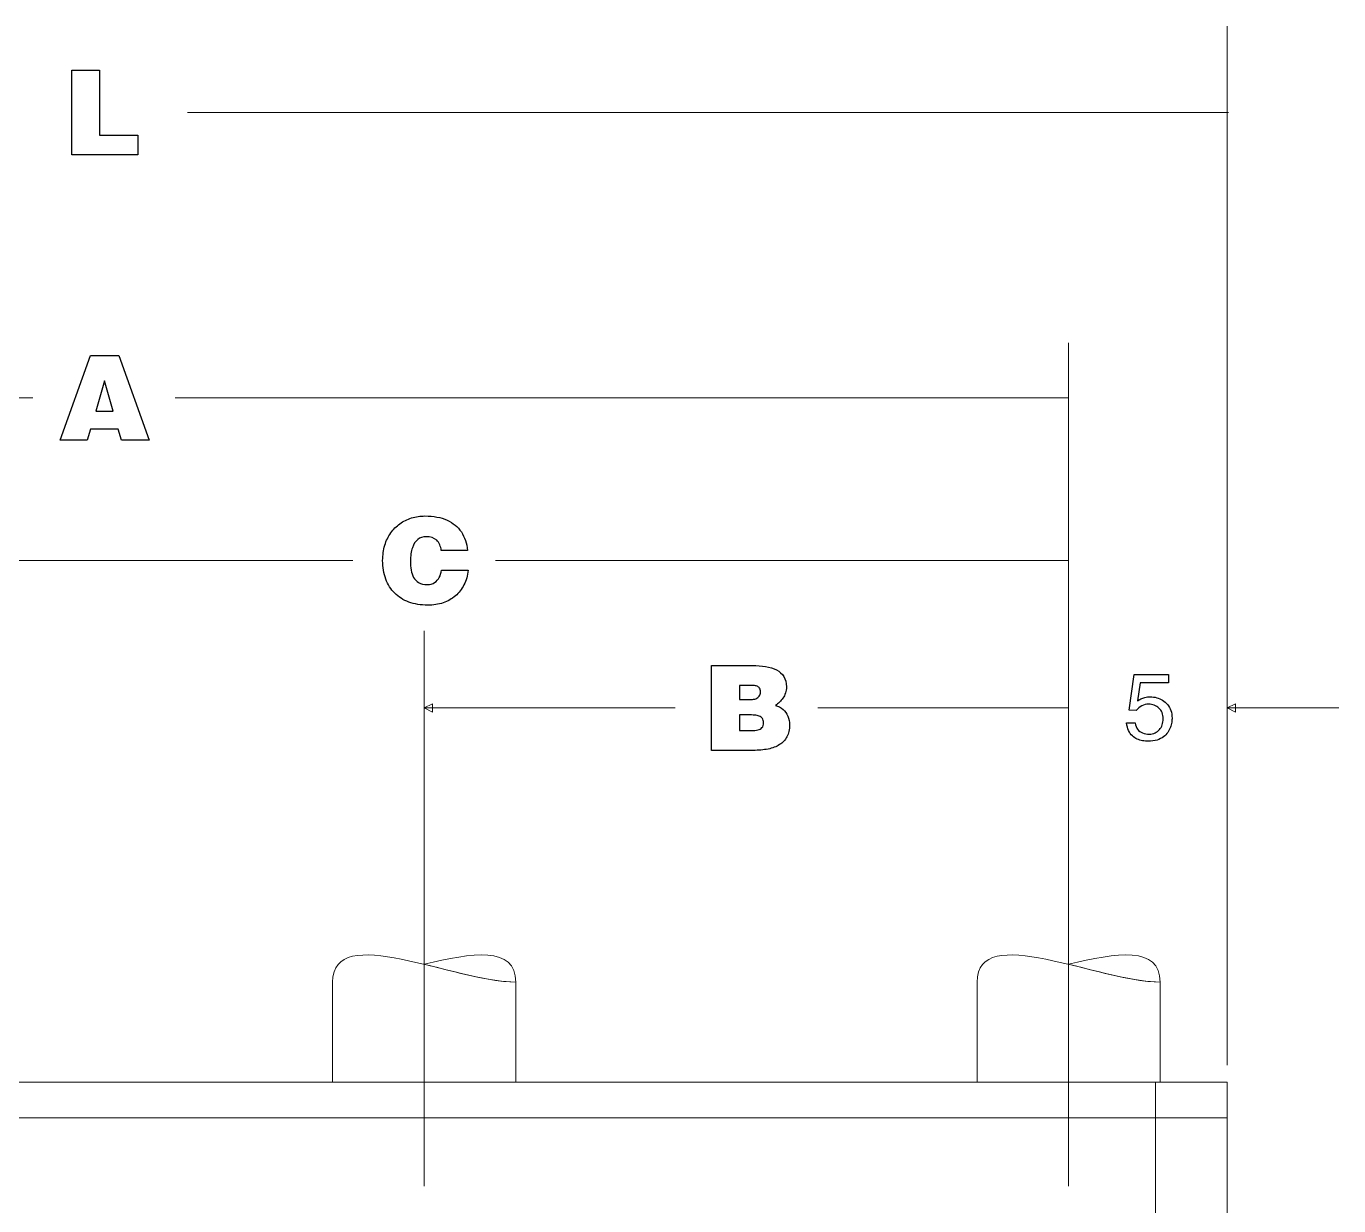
# Model space of a CAD drawing. Header units: inches. Extents: x -3.67 to 3.62, y -4.25 to 4.25.
# Drawn here: x 1.177 to 2.725, y -1.163 to 0.228 of the extents above; entities that cross this region are included whole.
import ezdxf
from ezdxf.lldxf.tags import DXFTag

# ---------------------------------------------------------------- set-up
doc = ezdxf.new("R2010")
doc.units = ezdxf.units.IN
doc.header["$MEASUREMENT"] = 0
doc.layers.add('Dimensions', color=7, linetype='Continuous')
doc.layers.add('Layer 1', color=7, linetype='Continuous')
tags = doc.linetypes.add('New Line41', pattern=[0.6, 0.5, -0.1]).pattern_tags.tags
tags[6:7] = [DXFTag(74, 4), DXFTag(75, 0), DXFTag(340, '0'), DXFTag(46, 1.0), DXFTag(50, 0.0), DXFTag(44, 0.0), DXFTag(45, 0.0)]
tags[4:5] = [DXFTag(74, 4), DXFTag(75, 0), DXFTag(340, '0'), DXFTag(46, 1.0), DXFTag(50, 0.0), DXFTag(44, 0.0), DXFTag(45, 0.0)]
tags = doc.linetypes.add('New Line42', pattern=[0.6, 0.5, -0.1]).pattern_tags.tags
tags[6:7] = [DXFTag(74, 4), DXFTag(75, 0), DXFTag(340, '0'), DXFTag(46, 1.0), DXFTag(50, 0.0), DXFTag(44, 0.0), DXFTag(45, 0.0)]
tags[4:5] = [DXFTag(74, 4), DXFTag(75, 0), DXFTag(340, '0'), DXFTag(46, 1.0), DXFTag(50, 0.0), DXFTag(44, 0.0), DXFTag(45, 0.0)]
tags = doc.linetypes.add('New Line43', pattern=[0.6, 0.5, -0.1]).pattern_tags.tags
tags[6:7] = [DXFTag(74, 4), DXFTag(75, 0), DXFTag(340, '0'), DXFTag(46, 1.0), DXFTag(50, 0.0), DXFTag(44, 0.0), DXFTag(45, 0.0)]
tags[4:5] = [DXFTag(74, 4), DXFTag(75, 0), DXFTag(340, '0'), DXFTag(46, 1.0), DXFTag(50, 0.0), DXFTag(44, 0.0), DXFTag(45, 0.0)]
tags = doc.linetypes.add('New Line44', pattern=[0.6, 0.5, -0.1]).pattern_tags.tags
tags[6:7] = [DXFTag(74, 4), DXFTag(75, 0), DXFTag(340, '0'), DXFTag(46, 1.0), DXFTag(50, 0.0), DXFTag(44, 0.0), DXFTag(45, 0.0)]
tags[4:5] = [DXFTag(74, 4), DXFTag(75, 0), DXFTag(340, '0'), DXFTag(46, 1.0), DXFTag(50, 0.0), DXFTag(44, 0.0), DXFTag(45, 0.0)]
tags = doc.linetypes.add('New Line45', pattern=[0.6, 0.5, -0.1]).pattern_tags.tags
tags[6:7] = [DXFTag(74, 4), DXFTag(75, 0), DXFTag(340, '0'), DXFTag(46, 1.0), DXFTag(50, 0.0), DXFTag(44, 0.0), DXFTag(45, 0.0)]
tags[4:5] = [DXFTag(74, 4), DXFTag(75, 0), DXFTag(340, '0'), DXFTag(46, 1.0), DXFTag(50, 0.0), DXFTag(44, 0.0), DXFTag(45, 0.0)]
tags = doc.linetypes.add('New Line46', pattern=[0.6, 0.5, -0.1]).pattern_tags.tags
tags[6:7] = [DXFTag(74, 4), DXFTag(75, 0), DXFTag(340, '0'), DXFTag(46, 1.0), DXFTag(50, 0.0), DXFTag(44, 0.0), DXFTag(45, 0.0)]
tags[4:5] = [DXFTag(74, 4), DXFTag(75, 0), DXFTag(340, '0'), DXFTag(46, 1.0), DXFTag(50, 0.0), DXFTag(44, 0.0), DXFTag(45, 0.0)]
tags = doc.linetypes.add('New Line49', pattern=[2.3, 1.3, -0.3, 0.4, -0.3]).pattern_tags.tags
tags[10:11] = [DXFTag(74, 4), DXFTag(75, 0), DXFTag(340, '0'), DXFTag(46, 1.0), DXFTag(50, 0.0), DXFTag(44, 0.0), DXFTag(45, 0.0)]
tags[8:9] = [DXFTag(74, 4), DXFTag(75, 0), DXFTag(340, '0'), DXFTag(46, 1.0), DXFTag(50, 0.0), DXFTag(44, 0.0), DXFTag(45, 0.0)]
tags[6:7] = [DXFTag(74, 4), DXFTag(75, 0), DXFTag(340, '0'), DXFTag(46, 1.0), DXFTag(50, 0.0), DXFTag(44, 0.0), DXFTag(45, 0.0)]
tags[4:5] = [DXFTag(74, 4), DXFTag(75, 0), DXFTag(340, '0'), DXFTag(46, 1.0), DXFTag(50, 0.0), DXFTag(44, 0.0), DXFTag(45, 0.0)]
tags = doc.linetypes.add('New Line50', pattern=[2.3, 1.3, -0.3, 0.4, -0.3]).pattern_tags.tags
tags[10:11] = [DXFTag(74, 4), DXFTag(75, 0), DXFTag(340, '0'), DXFTag(46, 1.0), DXFTag(50, 0.0), DXFTag(44, 0.0), DXFTag(45, 0.0)]
tags[8:9] = [DXFTag(74, 4), DXFTag(75, 0), DXFTag(340, '0'), DXFTag(46, 1.0), DXFTag(50, 0.0), DXFTag(44, 0.0), DXFTag(45, 0.0)]
tags[6:7] = [DXFTag(74, 4), DXFTag(75, 0), DXFTag(340, '0'), DXFTag(46, 1.0), DXFTag(50, 0.0), DXFTag(44, 0.0), DXFTag(45, 0.0)]
tags[4:5] = [DXFTag(74, 4), DXFTag(75, 0), DXFTag(340, '0'), DXFTag(46, 1.0), DXFTag(50, 0.0), DXFTag(44, 0.0), DXFTag(45, 0.0)]

msp = doc.modelspace()

# ---------------------------------------------------------------- linework, layer by layer
at = {"layer": 'Dimensions', "color": 250, "lineweight": 5}
for points in [[(2.5932, -0.9971), (2.5932, -0.9971), (2.5932, 0.2283), (2.5932, 0.2283)], [(2.5949, 0.1265), (2.5949, 0.1265), (1.3669, 0.1265), (1.3669, 0.1265)], [(0.1261, -0.2099), (0.1261, -0.2099), (1.1844, -0.2099), (1.1844, -0.2099)], [(2.4062, -0.2099), (2.4062, -0.2099), (1.3526, -0.2099), (1.3526, -0.2099)], [(0.8861, -0.4019), (0.8861, -0.4019), (1.562, -0.4019), (1.562, -0.4019)], [(2.4062, -0.4019), (2.4062, -0.4019), (1.7302, -0.4019), (1.7302, -0.4019)], [(1.6461, -0.5757), (1.6461, -0.5757), (1.942, -0.5757), (1.942, -0.5757)], [(2.4062, -0.5757), (2.4062, -0.5757), (2.1103, -0.5757), (2.1103, -0.5757)], [(2.5932, -0.5757), (2.5932, -0.5757), (2.7248, -0.5757), (2.7248, -0.5757)]]:
    msp.add_open_spline(points, degree=3, dxfattribs=at)
at = {"layer": 'Dimensions', "color": 250}
for points, knots in [([(1.3084, 0.0765), (1.3084, 0.0765), (1.3084, 0.0999), (1.3084, 0.0999), (1.3084, 0.0999), (1.3084, 0.0999), (1.2634, 0.0999), (1.2634, 0.0999), (1.2634, 0.0999), (1.2634, 0.0999), (1.2634, 0.1765), (1.2634, 0.1765), (1.2634, 0.1765), (1.2634, 0.1765), (1.2306, 0.1765), (1.2306, 0.1765), (1.2306, 0.1765), (1.2306, 0.1765), (1.2306, 0.0765), (1.2306, 0.0765), (1.2306, 0.0765), (1.2306, 0.0765), (1.3084, 0.0765), (1.3084, 0.0765)], [0, 0, 0, 0, 0.166667, 0.166667, 0.166667, 0.166667, 0.333333, 0.333333, 0.333333, 0.333333, 0.5, 0.5, 0.5, 0.5, 0.666667, 0.666667, 0.666667, 0.666667, 0.833333, 0.833333, 0.833333, 0.833333, 1, 1, 1, 1]), ([(1.2488, -0.2599), (1.2488, -0.2599), (1.2526, -0.2467), (1.2526, -0.2467), (1.2526, -0.2467), (1.2526, -0.2467), (1.2852, -0.2467), (1.2852, -0.2467), (1.2852, -0.2467), (1.2852, -0.2467), (1.2891, -0.2599), (1.2891, -0.2599), (1.2891, -0.2599), (1.2891, -0.2599), (1.3217, -0.2599), (1.3217, -0.2599), (1.3217, -0.2599), (1.3217, -0.2599), (1.2859, -0.1599), (1.2859, -0.1599), (1.2859, -0.1599), (1.2859, -0.1599), (1.2526, -0.1599), (1.2526, -0.1599), (1.2526, -0.1599), (1.2526, -0.1599), (1.2167, -0.2599), (1.2167, -0.2599), (1.2167, -0.2599), (1.2167, -0.2599), (1.2488, -0.2599), (1.2488, -0.2599)], [0, 0, 0, 0, 0.125, 0.125, 0.125, 0.125, 0.25, 0.25, 0.25, 0.25, 0.375, 0.375, 0.375, 0.375, 0.5, 0.5, 0.5, 0.5, 0.625, 0.625, 0.625, 0.625, 0.75, 0.75, 0.75, 0.75, 0.875, 0.875, 0.875, 0.875, 1, 1, 1, 1]), ([(1.2795, -0.2258), (1.2795, -0.2258), (1.2588, -0.2258), (1.2588, -0.2258), (1.2588, -0.2258), (1.2588, -0.2258), (1.269, -0.19), (1.269, -0.19), (1.269, -0.19), (1.269, -0.19), (1.2795, -0.2258), (1.2795, -0.2258)], [0, 0, 0, 0, 0.333333, 0.333333, 0.333333, 0.333333, 0.666667, 0.666667, 0.666667, 0.666667, 1, 1, 1, 1]), ([(1.6974, -0.3901), (1.6965, -0.3815), (1.694, -0.3742), (1.69, -0.3681), (1.69, -0.3681), (1.6859, -0.362), (1.6803, -0.3574), (1.6731, -0.3541), (1.6731, -0.3541), (1.666, -0.3509), (1.6573, -0.3493), (1.6471, -0.3493), (1.6471, -0.3493), (1.6415, -0.3493), (1.6362, -0.35), (1.6312, -0.3516), (1.6312, -0.3516), (1.6262, -0.3532), (1.6216, -0.3554), (1.6175, -0.3584), (1.6175, -0.3584), (1.6134, -0.3614), (1.6098, -0.365), (1.6068, -0.3693), (1.6068, -0.3693), (1.6037, -0.3736), (1.6014, -0.3784), (1.5997, -0.3839), (1.5997, -0.3839), (1.5981, -0.3893), (1.5973, -0.3953), (1.5972, -0.4018), (1.5972, -0.4018), (1.5973, -0.4099), (1.5985, -0.4172), (1.6009, -0.4237), (1.6009, -0.4237), (1.6033, -0.4302), (1.6068, -0.4357), (1.6114, -0.4403), (1.6114, -0.4403), (1.616, -0.4449), (1.6215, -0.4484), (1.6281, -0.4509), (1.6281, -0.4509), (1.6346, -0.4533), (1.642, -0.4545), (1.6503, -0.4545), (1.6503, -0.4545), (1.6569, -0.4545), (1.663, -0.4536), (1.6685, -0.4517), (1.6685, -0.4517), (1.674, -0.4498), (1.6788, -0.4471), (1.683, -0.4435), (1.683, -0.4435), (1.6871, -0.4399), (1.6905, -0.4356), (1.6931, -0.4305), (1.6931, -0.4305), (1.6957, -0.4254), (1.6973, -0.4196), (1.6981, -0.4131), (1.6981, -0.4131), (1.6981, -0.4131), (1.6665, -0.4131), (1.6665, -0.4131), (1.6665, -0.4131), (1.6661, -0.4164), (1.6653, -0.4193), (1.664, -0.4218), (1.664, -0.4218), (1.6627, -0.4243), (1.6609, -0.4263), (1.6585, -0.4278), (1.6585, -0.4278), (1.6562, -0.4293), (1.6533, -0.4301), (1.6497, -0.4301), (1.6497, -0.4301), (1.6456, -0.4301), (1.6422, -0.4293), (1.6396, -0.4278), (1.6396, -0.4278), (1.637, -0.4263), (1.635, -0.4243), (1.6336, -0.4217), (1.6336, -0.4217), (1.6322, -0.4192), (1.6313, -0.4163), (1.6308, -0.413), (1.6308, -0.413), (1.6302, -0.4098), (1.63, -0.4064), (1.63, -0.4029), (1.63, -0.4029), (1.63, -0.3964), (1.6308, -0.391), (1.6322, -0.3867), (1.6322, -0.3867), (1.6337, -0.3824), (1.6358, -0.3791), (1.6386, -0.377), (1.6386, -0.377), (1.6413, -0.3748), (1.6446, -0.3737), (1.6485, -0.3737), (1.6485, -0.3737), (1.6537, -0.3737), (1.6578, -0.3752), (1.6609, -0.378), (1.6609, -0.378), (1.664, -0.3808), (1.6657, -0.3849), (1.6663, -0.3901), (1.6663, -0.3901), (1.6663, -0.3901), (1.6974, -0.3901), (1.6974, -0.3901)], [0, 0, 0, 0, 0.033333, 0.033333, 0.033333, 0.033333, 0.066667, 0.066667, 0.066667, 0.066667, 0.1, 0.1, 0.1, 0.1, 0.133333, 0.133333, 0.133333, 0.133333, 0.166667, 0.166667, 0.166667, 0.166667, 0.2, 0.2, 0.2, 0.2, 0.233333, 0.233333, 0.233333, 0.233333, 0.266667, 0.266667, 0.266667, 0.266667, 0.3, 0.3, 0.3, 0.3, 0.333333, 0.333333, 0.333333, 0.333333, 0.366667, 0.366667, 0.366667, 0.366667, 0.4, 0.4, 0.4, 0.4, 0.433333, 0.433333, 0.433333, 0.433333, 0.466667, 0.466667, 0.466667, 0.466667, 0.5, 0.5, 0.5, 0.5, 0.533333, 0.533333, 0.533333, 0.533333, 0.566667, 0.566667, 0.566667, 0.566667, 0.6, 0.6, 0.6, 0.6, 0.633333, 0.633333, 0.633333, 0.633333, 0.666667, 0.666667, 0.666667, 0.666667, 0.7, 0.7, 0.7, 0.7, 0.733333, 0.733333, 0.733333, 0.733333, 0.766667, 0.766667, 0.766667, 0.766667, 0.8, 0.8, 0.8, 0.8, 0.833333, 0.833333, 0.833333, 0.833333, 0.866667, 0.866667, 0.866667, 0.866667, 0.9, 0.9, 0.9, 0.9, 0.933333, 0.933333, 0.933333, 0.933333, 0.966667, 0.966667, 0.966667, 0.966667, 1, 1, 1, 1]), ([(2.034, -0.6257), (2.0405, -0.6258), (2.0464, -0.6252), (2.0517, -0.6242), (2.0517, -0.6242), (2.057, -0.6231), (2.0615, -0.6214), (2.0653, -0.619), (2.0653, -0.619), (2.069, -0.6167), (2.072, -0.6136), (2.074, -0.6097), (2.074, -0.6097), (2.076, -0.6059), (2.077, -0.6012), (2.0771, -0.5956), (2.0771, -0.5956), (2.0771, -0.592), (2.0764, -0.5886), (2.0751, -0.5854), (2.0751, -0.5854), (2.0739, -0.5823), (2.072, -0.5797), (2.0695, -0.5774), (2.0695, -0.5774), (2.0671, -0.5752), (2.064, -0.5736), (2.0604, -0.5727), (2.0604, -0.5727), (2.062, -0.5717), (2.0636, -0.5704), (2.0651, -0.569), (2.0651, -0.569), (2.0667, -0.5676), (2.0681, -0.5659), (2.0693, -0.5641), (2.0693, -0.5641), (2.0706, -0.5623), (2.0716, -0.5603), (2.0723, -0.558), (2.0723, -0.558), (2.0731, -0.5558), (2.0734, -0.5534), (2.0734, -0.5509), (2.0734, -0.5509), (2.0734, -0.5459), (2.0724, -0.5418), (2.0703, -0.5386), (2.0703, -0.5386), (2.0682, -0.5353), (2.0654, -0.5327), (2.0617, -0.5308), (2.0617, -0.5308), (2.058, -0.529), (2.0537, -0.5276), (2.0488, -0.5269), (2.0488, -0.5269), (2.044, -0.5261), (2.0387, -0.5257), (2.033, -0.5257), (2.033, -0.5257), (2.033, -0.5257), (1.9852, -0.5257), (1.9852, -0.5257), (1.9852, -0.5257), (1.9852, -0.5257), (1.9852, -0.6257), (1.9852, -0.6257), (1.9852, -0.6257), (1.9852, -0.6257), (2.034, -0.6257), (2.034, -0.6257)], [0, 0, 0, 0, 0.055556, 0.055556, 0.055556, 0.055556, 0.111111, 0.111111, 0.111111, 0.111111, 0.166667, 0.166667, 0.166667, 0.166667, 0.222222, 0.222222, 0.222222, 0.222222, 0.277778, 0.277778, 0.277778, 0.277778, 0.333333, 0.333333, 0.333333, 0.333333, 0.388889, 0.388889, 0.388889, 0.388889, 0.444444, 0.444444, 0.444444, 0.444444, 0.5, 0.5, 0.5, 0.5, 0.555556, 0.555556, 0.555556, 0.555556, 0.611111, 0.611111, 0.611111, 0.611111, 0.666667, 0.666667, 0.666667, 0.666667, 0.722222, 0.722222, 0.722222, 0.722222, 0.777778, 0.777778, 0.777778, 0.777778, 0.833333, 0.833333, 0.833333, 0.833333, 0.888889, 0.888889, 0.888889, 0.888889, 0.944444, 0.944444, 0.944444, 0.944444, 1, 1, 1, 1]), ([(2.4908, -0.546), (2.4908, -0.546), (2.5239, -0.546), (2.5239, -0.546), (2.5239, -0.546), (2.5239, -0.546), (2.5239, -0.5364), (2.5239, -0.5364), (2.5239, -0.5364), (2.5239, -0.5364), (2.4835, -0.5364), (2.4835, -0.5364), (2.4835, -0.5364), (2.4835, -0.5364), (2.4776, -0.5783), (2.4776, -0.5783), (2.4776, -0.5783), (2.4776, -0.5783), (2.486, -0.5788), (2.486, -0.5788), (2.486, -0.5788), (2.4879, -0.5764), (2.49, -0.5745), (2.4925, -0.5733), (2.4925, -0.5733), (2.495, -0.572), (2.4976, -0.5713), (2.5005, -0.5713), (2.5005, -0.5713), (2.5029, -0.5713), (2.5052, -0.5717), (2.5072, -0.5725), (2.5072, -0.5725), (2.5093, -0.5732), (2.5112, -0.5743), (2.5127, -0.5758), (2.5127, -0.5758), (2.5143, -0.5773), (2.5156, -0.5791), (2.5164, -0.5812), (2.5164, -0.5812), (2.5173, -0.5834), (2.5178, -0.5859), (2.5178, -0.5887), (2.5178, -0.5887), (2.5178, -0.5911), (2.5174, -0.5934), (2.5166, -0.5956), (2.5166, -0.5956), (2.5159, -0.5977), (2.5148, -0.5996), (2.5134, -0.6013), (2.5134, -0.6013), (2.5119, -0.6029), (2.5102, -0.6042), (2.5082, -0.6051), (2.5082, -0.6051), (2.5062, -0.6061), (2.5039, -0.6065), (2.5013, -0.6066), (2.5013, -0.6066), (2.4984, -0.6066), (2.4957, -0.6061), (2.4934, -0.6052), (2.4934, -0.6052), (2.491, -0.6043), (2.4891, -0.6028), (2.4876, -0.6009), (2.4876, -0.6009), (2.4861, -0.599), (2.4851, -0.5965), (2.4848, -0.5934), (2.4848, -0.5934), (2.4848, -0.5934), (2.4747, -0.5934), (2.4747, -0.5934), (2.4747, -0.5934), (2.4751, -0.5969), (2.4759, -0.5999), (2.477, -0.6024), (2.477, -0.6024), (2.4782, -0.6049), (2.4797, -0.6069), (2.4814, -0.6086), (2.4814, -0.6086), (2.4832, -0.6102), (2.4851, -0.6115), (2.4872, -0.6124), (2.4872, -0.6124), (2.4892, -0.6134), (2.4914, -0.614), (2.4935, -0.6144), (2.4935, -0.6144), (2.4957, -0.6148), (2.4978, -0.615), (2.4999, -0.615), (2.4999, -0.615), (2.504, -0.615), (2.5075, -0.6145), (2.5105, -0.6136), (2.5105, -0.6136), (2.5135, -0.6126), (2.516, -0.6114), (2.5181, -0.6098), (2.5181, -0.6098), (2.5202, -0.6082), (2.5219, -0.6065), (2.5232, -0.6045), (2.5232, -0.6045), (2.5246, -0.6026), (2.5256, -0.6006), (2.5263, -0.5985), (2.5263, -0.5985), (2.527, -0.5965), (2.5275, -0.5945), (2.5278, -0.5926), (2.5278, -0.5926), (2.5281, -0.5907), (2.5282, -0.589), (2.5282, -0.5876), (2.5282, -0.5876), (2.5282, -0.5843), (2.5277, -0.5814), (2.5268, -0.5788), (2.5268, -0.5788), (2.5258, -0.5761), (2.5245, -0.5738), (2.5228, -0.5718), (2.5228, -0.5718), (2.5212, -0.5698), (2.5192, -0.5681), (2.5171, -0.5667), (2.5171, -0.5667), (2.5149, -0.5654), (2.5126, -0.5643), (2.5101, -0.5636), (2.5101, -0.5636), (2.5076, -0.5629), (2.5051, -0.5626), (2.5026, -0.5626), (2.5026, -0.5626), (2.5002, -0.5626), (2.4981, -0.5628), (2.4963, -0.5633), (2.4963, -0.5633), (2.4944, -0.5637), (2.4927, -0.5643), (2.4913, -0.565), (2.4913, -0.565), (2.4898, -0.5658), (2.4886, -0.5666), (2.4875, -0.5674), (2.4875, -0.5674), (2.4875, -0.5674), (2.4908, -0.546), (2.4908, -0.546)], [0, 0, 0, 0, 0.025641, 0.025641, 0.025641, 0.025641, 0.051282, 0.051282, 0.051282, 0.051282, 0.076923, 0.076923, 0.076923, 0.076923, 0.102564, 0.102564, 0.102564, 0.102564, 0.128205, 0.128205, 0.128205, 0.128205, 0.153846, 0.153846, 0.153846, 0.153846, 0.179487, 0.179487, 0.179487, 0.179487, 0.205128, 0.205128, 0.205128, 0.205128, 0.230769, 0.230769, 0.230769, 0.230769, 0.25641, 0.25641, 0.25641, 0.25641, 0.282051, 0.282051, 0.282051, 0.282051, 0.307692, 0.307692, 0.307692, 0.307692, 0.333333, 0.333333, 0.333333, 0.333333, 0.358974, 0.358974, 0.358974, 0.358974, 0.384615, 0.384615, 0.384615, 0.384615, 0.410256, 0.410256, 0.410256, 0.410256, 0.435897, 0.435897, 0.435897, 0.435897, 0.461538, 0.461538, 0.461538, 0.461538, 0.487179, 0.487179, 0.487179, 0.487179, 0.512821, 0.512821, 0.512821, 0.512821, 0.538462, 0.538462, 0.538462, 0.538462, 0.564103, 0.564103, 0.564103, 0.564103, 0.589744, 0.589744, 0.589744, 0.589744, 0.615385, 0.615385, 0.615385, 0.615385, 0.641026, 0.641026, 0.641026, 0.641026, 0.666667, 0.666667, 0.666667, 0.666667, 0.692308, 0.692308, 0.692308, 0.692308, 0.717949, 0.717949, 0.717949, 0.717949, 0.74359, 0.74359, 0.74359, 0.74359, 0.769231, 0.769231, 0.769231, 0.769231, 0.794872, 0.794872, 0.794872, 0.794872, 0.820513, 0.820513, 0.820513, 0.820513, 0.846154, 0.846154, 0.846154, 0.846154, 0.871795, 0.871795, 0.871795, 0.871795, 0.897436, 0.897436, 0.897436, 0.897436, 0.923077, 0.923077, 0.923077, 0.923077, 0.948718, 0.948718, 0.948718, 0.948718, 0.974359, 0.974359, 0.974359, 0.974359, 1, 1, 1, 1]), ([(2.0296, -0.5491), (2.0313, -0.549), (2.033, -0.5491), (2.0346, -0.5492), (2.0346, -0.5492), (2.0361, -0.5493), (2.0376, -0.5496), (2.0388, -0.5501), (2.0388, -0.5501), (2.0401, -0.5506), (2.0411, -0.5514), (2.0418, -0.5525), (2.0418, -0.5525), (2.0425, -0.5536), (2.0429, -0.5551), (2.0429, -0.557), (2.0429, -0.557), (2.0429, -0.5589), (2.0424, -0.5605), (2.0414, -0.5618), (2.0414, -0.5618), (2.0405, -0.5631), (2.0391, -0.5641), (2.0374, -0.5648), (2.0374, -0.5648), (2.0358, -0.5654), (2.0338, -0.5657), (2.0316, -0.5657), (2.0316, -0.5657), (2.0316, -0.5657), (2.018, -0.5657), (2.018, -0.5657), (2.018, -0.5657), (2.018, -0.5657), (2.018, -0.5491), (2.018, -0.5491), (2.018, -0.5491), (2.018, -0.5491), (2.0296, -0.5491), (2.0296, -0.5491)], [0, 0, 0, 0, 0.1, 0.1, 0.1, 0.1, 0.2, 0.2, 0.2, 0.2, 0.3, 0.3, 0.3, 0.3, 0.4, 0.4, 0.4, 0.4, 0.5, 0.5, 0.5, 0.5, 0.6, 0.6, 0.6, 0.6, 0.7, 0.7, 0.7, 0.7, 0.8, 0.8, 0.8, 0.8, 0.9, 0.9, 0.9, 0.9, 1, 1, 1, 1]), ([(2.0284, -0.5839), (2.0311, -0.5839), (2.0335, -0.584), (2.0357, -0.5842), (2.0357, -0.5842), (2.0379, -0.5843), (2.0398, -0.5847), (2.0414, -0.5853), (2.0414, -0.5853), (2.043, -0.5859), (2.0443, -0.5868), (2.0452, -0.5881), (2.0452, -0.5881), (2.046, -0.5893), (2.0465, -0.5911), (2.0465, -0.5932), (2.0465, -0.5932), (2.0465, -0.5957), (2.0459, -0.5976), (2.0446, -0.5989), (2.0446, -0.5989), (2.0434, -0.6003), (2.0417, -0.6012), (2.0396, -0.6017), (2.0396, -0.6017), (2.0375, -0.6022), (2.035, -0.6024), (2.0323, -0.6024), (2.0323, -0.6024), (2.0323, -0.6024), (2.018, -0.6024), (2.018, -0.6024), (2.018, -0.6024), (2.018, -0.6024), (2.018, -0.5839), (2.018, -0.5839), (2.018, -0.5839), (2.018, -0.5839), (2.0284, -0.5839), (2.0284, -0.5839)], [0, 0, 0, 0, 0.1, 0.1, 0.1, 0.1, 0.2, 0.2, 0.2, 0.2, 0.3, 0.3, 0.3, 0.3, 0.4, 0.4, 0.4, 0.4, 0.5, 0.5, 0.5, 0.5, 0.6, 0.6, 0.6, 0.6, 0.7, 0.7, 0.7, 0.7, 0.8, 0.8, 0.8, 0.8, 0.9, 0.9, 0.9, 0.9, 1, 1, 1, 1])]:
    msp.add_open_spline(points, degree=3, knots=knots, dxfattribs=at)
at = {"layer": 'Dimensions', "color": 250, "lineweight": 5}
for points in [[(1.6461, -0.5757), (1.6461, -0.5757), (1.656, -0.5708), (1.656, -0.5708), (1.656, -0.5708), (1.656, -0.5708), (1.656, -0.5807), (1.656, -0.5807), (1.656, -0.5807), (1.656, -0.5807), (1.6461, -0.5757), (1.6461, -0.5757)], [(2.5932, -0.5757), (2.5932, -0.5757), (2.6031, -0.5708), (2.6031, -0.5708), (2.6031, -0.5708), (2.6031, -0.5708), (2.6031, -0.5807), (2.6031, -0.5807), (2.6031, -0.5807), (2.6031, -0.5807), (2.5932, -0.5757), (2.5932, -0.5757)]]:
    msp.add_open_spline(points, degree=3, knots=[0, 0, 0, 0, 0.333333, 0.333333, 0.333333, 0.333333, 0.666667, 0.666667, 0.666667, 0.666667, 1, 1, 1, 1], dxfattribs=at)
at = {"layer": 'Layer 1', "color": 250, "linetype": 'New Line50', "lineweight": 13}
msp.add_open_spline([(2.4062, -1.1397), (2.4062, -1.1397), (2.4062, -0.1452), (2.4062, -0.1452)], degree=3, dxfattribs=at)
at = {"layer": 'Layer 1', "color": 250, "linetype": 'New Line49', "lineweight": 13}
msp.add_open_spline([(1.6461, -1.1397), (1.6461, -1.1397), (1.6461, -0.4848), (1.6461, -0.4848)], degree=3, dxfattribs=at)
at = {"layer": 'Layer 1', "color": 7, "linetype": 'New Line41', "lineweight": 15}
msp.add_open_spline([(1.7541, -1.0171), (1.7541, -1.0171), (1.5382, -1.0171), (1.5382, -1.0171), (1.5382, -1.0171), (1.5382, -1.0171), (1.5382, -0.899), (1.5382, -0.899), (1.5382, -0.899), (1.5382, -0.827), (1.6821, -0.899), (1.7541, -0.899), (1.7541, -0.899), (1.7541, -0.899), (1.7541, -1.0171), (1.7541, -1.0171)], degree=3, knots=[0, 0, 0, 0, 0.25, 0.25, 0.25, 0.25, 0.5, 0.5, 0.5, 0.5, 0.75, 0.75, 0.75, 0.75, 1, 1, 1, 1], dxfattribs=at)
at = {"layer": 'Layer 1', "color": 7, "linetype": 'New Line44', "lineweight": 15}
msp.add_open_spline([(2.5141, -1.0171), (2.5141, -1.0171), (2.2982, -1.0171), (2.2982, -1.0171), (2.2982, -1.0171), (2.2982, -1.0171), (2.2982, -0.899), (2.2982, -0.899), (2.2982, -0.899), (2.2982, -0.827), (2.4422, -0.899), (2.5141, -0.899), (2.5141, -0.899), (2.5141, -0.899), (2.5141, -1.0171), (2.5141, -1.0171)], degree=3, knots=[0, 0, 0, 0, 0.25, 0.25, 0.25, 0.25, 0.5, 0.5, 0.5, 0.5, 0.75, 0.75, 0.75, 0.75, 1, 1, 1, 1], dxfattribs=at)
at = {"layer": 'Layer 1', "color": 7, "linetype": 'New Line43', "lineweight": 15}
msp.add_open_spline([(1.7541, -0.899), (1.7541, -0.856), (1.7028, -0.8644), (1.6461, -0.878), (1.6461, -0.878), (1.6844, -0.8873), (1.7251, -0.899), (1.7541, -0.899)], degree=3, knots=[0, 0, 0, 0, 0.5, 0.5, 0.5, 0.5, 1, 1, 1, 1], dxfattribs=at)
at = {"layer": 'Layer 1', "color": 7, "linetype": 'New Line46', "lineweight": 15}
msp.add_open_spline([(2.5141, -0.899), (2.5141, -0.856), (2.4628, -0.8644), (2.4062, -0.878), (2.4062, -0.878), (2.4444, -0.8873), (2.4851, -0.899), (2.5141, -0.899)], degree=3, knots=[0, 0, 0, 0, 0.5, 0.5, 0.5, 0.5, 1, 1, 1, 1], dxfattribs=at)
at = {"layer": 'Layer 1', "color": 7, "linetype": 'New Line42', "lineweight": 15}
msp.add_open_spline([(1.5382, -1.0171), (1.5382, -1.0171), (1.5382, -1.0171), (1.5382, -1.0171), (1.5382, -1.0171), (1.5382, -1.0171), (1.5382, -0.899), (1.5382, -0.899), (1.5382, -0.899), (1.5382, -0.899), (1.5382, -0.899), (1.5382, -0.899), (1.5382, -0.899), (1.5382, -0.899), (1.5382, -1.0171), (1.5382, -1.0171)], degree=3, knots=[0, 0, 0, 0, 0.25, 0.25, 0.25, 0.25, 0.5, 0.5, 0.5, 0.5, 0.75, 0.75, 0.75, 0.75, 1, 1, 1, 1], dxfattribs=at)
at = {"layer": 'Layer 1', "color": 7, "linetype": 'New Line45', "lineweight": 15}
msp.add_open_spline([(2.2982, -1.0171), (2.2982, -1.0171), (2.2982, -1.0171), (2.2982, -1.0171), (2.2982, -1.0171), (2.2982, -1.0171), (2.2982, -0.899), (2.2982, -0.899), (2.2982, -0.899), (2.2982, -0.899), (2.2982, -0.899), (2.2982, -0.899), (2.2982, -0.899), (2.2982, -0.899), (2.2982, -1.0171), (2.2982, -1.0171)], degree=3, knots=[0, 0, 0, 0, 0.25, 0.25, 0.25, 0.25, 0.5, 0.5, 0.5, 0.5, 0.75, 0.75, 0.75, 0.75, 1, 1, 1, 1], dxfattribs=at)
at = {"layer": 'Layer 1', "color": 250, "lineweight": 15}
for points in [[(-0.0627, -1.0171), (-0.0627, -1.0171), (2.5932, -1.0171), (2.5932, -1.0171), (2.5932, -1.0171), (2.5932, -1.0171), (2.5932, -1.0593), (2.5932, -1.0593), (2.5932, -1.0593), (2.5932, -1.0593), (-0.0627, -1.0593), (-0.0627, -1.0593), (-0.0627, -1.0593), (-0.0627, -1.0593), (-0.0627, -1.0171), (-0.0627, -1.0171)], [(2.5088, -3.4031), (2.5088, -3.4031), (0.0216, -3.4031), (0.0216, -3.4031), (0.0216, -3.4031), (0.0216, -3.4031), (0.0216, -1.0171), (0.0216, -1.0171), (0.0216, -1.0171), (0.0216, -1.0171), (2.5088, -1.0171), (2.5088, -1.0171), (2.5088, -1.0171), (2.5088, -1.0171), (2.5088, -3.4031), (2.5088, -3.4031)], [(2.5088, -3.4031), (2.5088, -3.4031), (2.5932, -3.4031), (2.5932, -3.4031), (2.5932, -3.4031), (2.5932, -3.4031), (2.5932, -1.0171), (2.5932, -1.0171), (2.5932, -1.0171), (2.5932, -1.0171), (2.5088, -1.0171), (2.5088, -1.0171), (2.5088, -1.0171), (2.5088, -1.0171), (2.5088, -3.4031), (2.5088, -3.4031)]]:
    msp.add_open_spline(points, degree=3, knots=[0, 0, 0, 0, 0.25, 0.25, 0.25, 0.25, 0.5, 0.5, 0.5, 0.5, 0.75, 0.75, 0.75, 0.75, 1, 1, 1, 1], dxfattribs=at)

doc.saveas('drawing.dxf')
